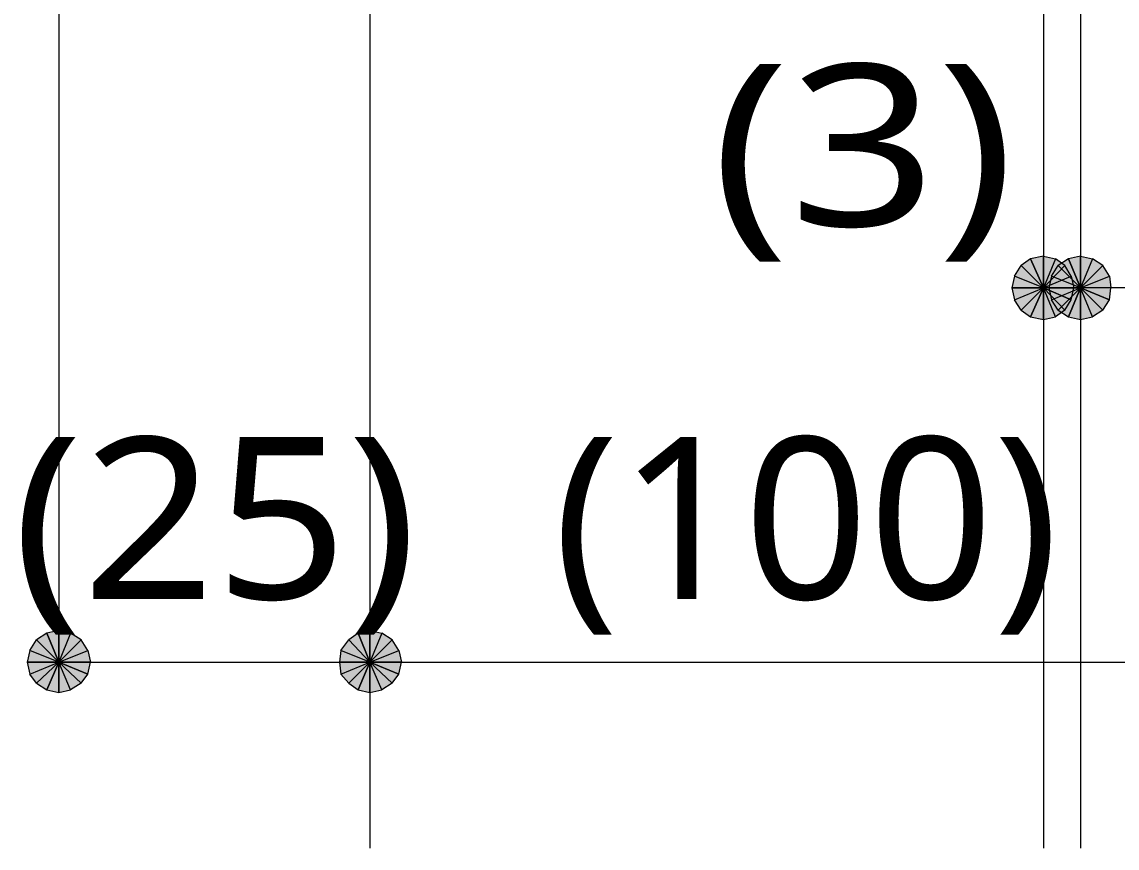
# Model space of a CAD drawing. Header units: millimetres. Extents: x 0 to 420, y 0 to 297.
# Drawn here: x 78.02 to 95.6, y 200.77 to 214.03 of the extents above; entities that cross this region are included whole.
import ezdxf
from ezdxf.enums import TextEntityAlignment as Align

# ---------------------------------------------------------------- set-up
doc = ezdxf.new("R2010")
doc.units = ezdxf.units.MM
doc.styles.add('kst32b', font='NotoSansJP-Variable.ttf')

msp = doc.modelspace()

# ---------------------------------------------------------------- hatches: boundary and pattern name
h = msp.add_hatch(color=7)
h.paths.add_polyline_path([(94.213, 210.227), (94.065, 210.121), (94.425, 209.762), (94.213, 210.227)])
h.paths.add_polyline_path([(94.065, 210.121), (94.425, 209.762), (93.959, 209.952), (94.065, 210.121)])
h.paths.add_polyline_path([(94.425, 209.762), (93.959, 209.952), (93.917, 209.762), (94.425, 209.762)])
h = msp.add_hatch(color=7)
h.paths.add_polyline_path([(94.763, 210.121), (94.615, 210.227), (94.425, 209.762), (94.763, 210.121)])
h.paths.add_polyline_path([(94.615, 210.227), (94.425, 209.762), (94.425, 210.27), (94.615, 210.227)])
h.paths.add_polyline_path([(94.425, 209.762), (94.425, 210.27), (94.213, 210.227), (94.425, 209.762)])
h = msp.add_hatch(color=7)
h.paths.add_polyline_path([(94.869, 209.571), (94.911, 209.762), (94.425, 209.762), (94.869, 209.571)])
h.paths.add_polyline_path([(94.911, 209.762), (94.425, 209.762), (94.869, 209.952), (94.911, 209.762)])
h.paths.add_polyline_path([(94.425, 209.762), (94.869, 209.952), (94.763, 210.121), (94.425, 209.762)])
h = msp.add_hatch(color=7)
h.paths.add_polyline_path([(94.827, 210.227), (94.657, 210.121), (95.017, 209.762), (94.827, 210.227)])
h.paths.add_polyline_path([(94.657, 210.121), (95.017, 209.762), (94.552, 209.952), (94.657, 210.121)])
h.paths.add_polyline_path([(95.017, 209.762), (94.552, 209.952), (94.509, 209.762), (95.017, 209.762)])
h = msp.add_hatch(color=7)
h.paths.add_polyline_path([(95.377, 210.121), (95.208, 210.227), (95.017, 209.762), (95.377, 210.121)])
h.paths.add_polyline_path([(95.208, 210.227), (95.017, 209.762), (95.017, 210.27), (95.208, 210.227)])
h.paths.add_polyline_path([(95.017, 209.762), (95.017, 210.27), (94.827, 210.227), (95.017, 209.762)])
h = msp.add_hatch(color=7)
h.paths.add_polyline_path([(95.483, 209.571), (95.504, 209.762), (95.017, 209.762), (95.483, 209.571)])
h.paths.add_polyline_path([(95.504, 209.762), (95.017, 209.762), (95.483, 209.952), (95.504, 209.762)])
h.paths.add_polyline_path([(95.017, 209.762), (95.483, 209.952), (95.377, 210.121), (95.017, 209.762)])
h = msp.add_hatch(color=7)
h.paths.add_polyline_path([(93.917, 209.762), (93.959, 209.571), (94.425, 209.762), (93.917, 209.762)])
h.paths.add_polyline_path([(93.959, 209.571), (94.425, 209.762), (94.065, 209.402), (93.959, 209.571)])
h.paths.add_polyline_path([(94.425, 209.762), (94.065, 209.402), (94.213, 209.296), (94.425, 209.762)])
for points in [[(94.213, 209.296), (94.425, 209.254), (94.425, 209.762), (94.213, 209.296)], [(94.827, 209.296), (95.017, 209.254), (95.017, 209.762), (94.827, 209.296)], [(78.423, 203.306), (78.613, 203.263), (78.613, 203.75), (78.423, 203.306)], [(83.418, 203.306), (83.608, 203.263), (83.608, 203.75), (83.418, 203.306)]]:
    msp.add_hatch(color=7).paths.add_polyline_path(points)
h = msp.add_hatch(color=7)
h.paths.add_polyline_path([(94.425, 209.254), (94.615, 209.296), (94.425, 209.762), (94.425, 209.254)])
h.paths.add_polyline_path([(94.615, 209.296), (94.425, 209.762), (94.763, 209.402), (94.615, 209.296)])
h.paths.add_polyline_path([(94.425, 209.762), (94.763, 209.402), (94.869, 209.571), (94.425, 209.762)])
h = msp.add_hatch(color=7)
h.paths.add_polyline_path([(94.509, 209.762), (94.552, 209.571), (95.017, 209.762), (94.509, 209.762)])
h.paths.add_polyline_path([(94.552, 209.571), (95.017, 209.762), (94.657, 209.402), (94.552, 209.571)])
h.paths.add_polyline_path([(95.017, 209.762), (94.657, 209.402), (94.827, 209.296), (95.017, 209.762)])
h = msp.add_hatch(color=7)
h.paths.add_polyline_path([(95.017, 209.254), (95.208, 209.296), (95.017, 209.762), (95.017, 209.254)])
h.paths.add_polyline_path([(95.208, 209.296), (95.017, 209.762), (95.377, 209.402), (95.208, 209.296)])
h.paths.add_polyline_path([(95.017, 209.762), (95.377, 209.402), (95.483, 209.571), (95.017, 209.762)])
h = msp.add_hatch(color=7)
h.paths.add_polyline_path([(78.423, 204.216), (78.253, 204.11), (78.613, 203.75), (78.423, 204.216)])
h.paths.add_polyline_path([(78.253, 204.11), (78.613, 203.75), (78.147, 203.941), (78.253, 204.11)])
h.paths.add_polyline_path([(78.613, 203.75), (78.147, 203.941), (78.105, 203.75), (78.613, 203.75)])
h = msp.add_hatch(color=7)
h.paths.add_polyline_path([(78.973, 204.11), (78.804, 204.216), (78.613, 203.75), (78.973, 204.11)])
h.paths.add_polyline_path([(78.804, 204.216), (78.613, 203.75), (78.613, 204.258), (78.804, 204.216)])
h.paths.add_polyline_path([(78.613, 203.75), (78.613, 204.258), (78.423, 204.216), (78.613, 203.75)])
h = msp.add_hatch(color=7)
h.paths.add_polyline_path([(83.418, 204.216), (83.27, 204.11), (83.608, 203.75), (83.418, 204.216)])
h.paths.add_polyline_path([(83.27, 204.11), (83.608, 203.75), (83.143, 203.941), (83.27, 204.11)])
h.paths.add_polyline_path([(83.608, 203.75), (83.143, 203.941), (83.121, 203.75), (83.608, 203.75)])
h = msp.add_hatch(color=7)
h.paths.add_polyline_path([(83.968, 204.11), (83.799, 204.216), (83.608, 203.75), (83.968, 204.11)])
h.paths.add_polyline_path([(83.799, 204.216), (83.608, 203.75), (83.608, 204.258), (83.799, 204.216)])
h.paths.add_polyline_path([(83.608, 203.75), (83.608, 204.258), (83.418, 204.216), (83.608, 203.75)])
h = msp.add_hatch(color=7)
h.paths.add_polyline_path([(79.079, 203.56), (79.121, 203.75), (78.613, 203.75), (79.079, 203.56)])
h.paths.add_polyline_path([(79.121, 203.75), (78.613, 203.75), (79.079, 203.941), (79.121, 203.75)])
h.paths.add_polyline_path([(78.613, 203.75), (79.079, 203.941), (78.973, 204.11), (78.613, 203.75)])
h = msp.add_hatch(color=7)
h.paths.add_polyline_path([(84.074, 203.56), (84.116, 203.75), (83.608, 203.75), (84.074, 203.56)])
h.paths.add_polyline_path([(84.116, 203.75), (83.608, 203.75), (84.074, 203.941), (84.116, 203.75)])
h.paths.add_polyline_path([(83.608, 203.75), (84.074, 203.941), (83.968, 204.11), (83.608, 203.75)])
h = msp.add_hatch(color=7)
h.paths.add_polyline_path([(78.105, 203.75), (78.147, 203.56), (78.613, 203.75), (78.105, 203.75)])
h.paths.add_polyline_path([(78.147, 203.56), (78.613, 203.75), (78.253, 203.412), (78.147, 203.56)])
h.paths.add_polyline_path([(78.613, 203.75), (78.253, 203.412), (78.423, 203.306), (78.613, 203.75)])
h = msp.add_hatch(color=7)
h.paths.add_polyline_path([(78.613, 203.263), (78.804, 203.306), (78.613, 203.75), (78.613, 203.263)])
h.paths.add_polyline_path([(78.804, 203.306), (78.613, 203.75), (78.973, 203.412), (78.804, 203.306)])
h.paths.add_polyline_path([(78.613, 203.75), (78.973, 203.412), (79.079, 203.56), (78.613, 203.75)])
h = msp.add_hatch(color=7)
h.paths.add_polyline_path([(83.121, 203.75), (83.143, 203.56), (83.608, 203.75), (83.121, 203.75)])
h.paths.add_polyline_path([(83.143, 203.56), (83.608, 203.75), (83.27, 203.412), (83.143, 203.56)])
h.paths.add_polyline_path([(83.608, 203.75), (83.27, 203.412), (83.418, 203.306), (83.608, 203.75)])
h = msp.add_hatch(color=7)
h.paths.add_polyline_path([(83.608, 203.263), (83.799, 203.306), (83.608, 203.75), (83.608, 203.263)])
h.paths.add_polyline_path([(83.799, 203.306), (83.608, 203.75), (83.968, 203.412), (83.799, 203.306)])
h.paths.add_polyline_path([(83.608, 203.75), (83.968, 203.412), (84.074, 203.56), (83.608, 203.75)])

# ---------------------------------------------------------------- linework, layer by layer
at = {"lineweight": 13}
for points in [[(95.017, 221.954), (95.017, 200.766)], [(83.608, 220.557), (83.608, 200.766)], [(94.425, 220.557), (94.425, 200.766)], [(78.613, 219.138), (78.613, 203.75)], [(103.611, 209.762), (103.018, 209.762), (95.017, 209.762), (94.425, 209.762)], [(78.613, 203.75), (83.608, 203.75), (103.611, 203.75)]]:
    msp.add_lwpolyline(points, dxfattribs=at)
at = {"lineweight": 0}
for points in [[(94.065, 210.121), (94.425, 209.762), (93.959, 209.952)], [(94.213, 210.227), (94.065, 210.121), (94.425, 209.762)], [(94.425, 209.762), (94.425, 210.27), (94.213, 210.227)], [(94.615, 210.227), (94.425, 209.762), (94.425, 210.27)], [(94.763, 210.121), (94.615, 210.227), (94.425, 209.762)], [(94.425, 209.762), (94.869, 209.952), (94.763, 210.121)], [(94.657, 210.121), (95.017, 209.762), (94.552, 209.952)], [(94.827, 210.227), (94.657, 210.121), (95.017, 209.762)], [(95.017, 209.762), (95.017, 210.27), (94.827, 210.227)], [(95.208, 210.227), (95.017, 209.762), (95.017, 210.27)], [(95.377, 210.121), (95.208, 210.227), (95.017, 209.762)], [(95.017, 209.762), (95.483, 209.952), (95.377, 210.121)], [(94.425, 209.762), (93.959, 209.952), (93.917, 209.762)], [(94.911, 209.762), (94.425, 209.762), (94.869, 209.952)], [(95.017, 209.762), (94.552, 209.952), (94.509, 209.762)], [(95.504, 209.762), (95.017, 209.762), (95.483, 209.952)], [(93.917, 209.762), (93.959, 209.571), (94.425, 209.762)], [(93.959, 209.571), (94.425, 209.762), (94.065, 209.402)], [(94.425, 209.762), (94.065, 209.402), (94.213, 209.296)], [(94.213, 209.296), (94.425, 209.254), (94.425, 209.762)], [(94.425, 209.254), (94.615, 209.296), (94.425, 209.762)], [(94.615, 209.296), (94.425, 209.762), (94.763, 209.402)], [(94.425, 209.762), (94.763, 209.402), (94.869, 209.571)], [(94.869, 209.571), (94.911, 209.762), (94.425, 209.762)], [(94.509, 209.762), (94.552, 209.571), (95.017, 209.762)], [(94.552, 209.571), (95.017, 209.762), (94.657, 209.402)], [(95.017, 209.762), (94.657, 209.402), (94.827, 209.296)], [(94.827, 209.296), (95.017, 209.254), (95.017, 209.762)], [(95.017, 209.254), (95.208, 209.296), (95.017, 209.762)], [(95.208, 209.296), (95.017, 209.762), (95.377, 209.402)], [(95.017, 209.762), (95.377, 209.402), (95.483, 209.571)], [(95.483, 209.571), (95.504, 209.762), (95.017, 209.762)], [(78.423, 204.216), (78.253, 204.11), (78.613, 203.75)], [(78.613, 203.75), (78.613, 204.258), (78.423, 204.216)], [(78.804, 204.216), (78.613, 203.75), (78.613, 204.258)], [(78.973, 204.11), (78.804, 204.216), (78.613, 203.75)], [(83.418, 204.216), (83.27, 204.11), (83.608, 203.75)], [(83.608, 203.75), (83.608, 204.258), (83.418, 204.216)], [(83.799, 204.216), (83.608, 203.75), (83.608, 204.258)], [(83.968, 204.11), (83.799, 204.216), (83.608, 203.75)], [(78.253, 204.11), (78.613, 203.75), (78.147, 203.941)], [(78.613, 203.75), (79.079, 203.941), (78.973, 204.11)], [(83.27, 204.11), (83.608, 203.75), (83.143, 203.941)], [(83.608, 203.75), (84.074, 203.941), (83.968, 204.11)], [(78.613, 203.75), (78.147, 203.941), (78.105, 203.75)], [(79.121, 203.75), (78.613, 203.75), (79.079, 203.941)], [(83.608, 203.75), (83.143, 203.941), (83.121, 203.75)], [(84.116, 203.75), (83.608, 203.75), (84.074, 203.941)], [(78.105, 203.75), (78.147, 203.56), (78.613, 203.75)], [(78.147, 203.56), (78.613, 203.75), (78.253, 203.412)], [(78.613, 203.75), (78.253, 203.412), (78.423, 203.306)], [(78.423, 203.306), (78.613, 203.263), (78.613, 203.75)], [(78.613, 203.263), (78.804, 203.306), (78.613, 203.75)], [(78.804, 203.306), (78.613, 203.75), (78.973, 203.412)], [(78.613, 203.75), (78.973, 203.412), (79.079, 203.56)], [(79.079, 203.56), (79.121, 203.75), (78.613, 203.75)], [(83.121, 203.75), (83.143, 203.56), (83.608, 203.75)], [(83.143, 203.56), (83.608, 203.75), (83.27, 203.412)], [(83.608, 203.75), (83.27, 203.412), (83.418, 203.306)], [(83.418, 203.306), (83.608, 203.263), (83.608, 203.75)], [(83.608, 203.263), (83.799, 203.306), (83.608, 203.75)], [(83.799, 203.306), (83.608, 203.75), (83.968, 203.412)], [(83.608, 203.75), (83.968, 203.412), (84.074, 203.56)], [(84.074, 203.56), (84.116, 203.75), (83.608, 203.75)]]:
    msp.add_lwpolyline(points, close=True, dxfattribs=at)

# ---------------------------------------------------------------- texts
at = {"style": 'kst32b'}
for s, p, p2 in [('(3)', (89.091, 210.756), (93.963, 210.756)), ('(25)', (77.872, 204.766), (84.369, 204.766)), ('(100)', (86.551, 204.766), (94.672, 204.766))]:
    msp.add_text(s, height=2.5989, dxfattribs=at).set_placement(p, p2, align=Align.FIT)

doc.saveas('drawing.dxf')
